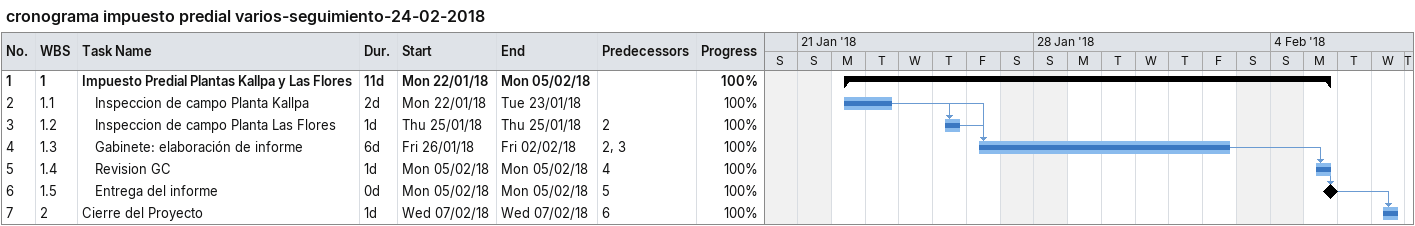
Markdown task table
cronograma impuesto predial varios-seguimiento-24-02-2018

| ID | WBS | Task | Duration | Start | Finish | Predecessors | % complete |
|---|---|---|---|---|---|---|---|
| 1 | 1 | **Impuesto Predial Plantas Kallpa y Las Flores** | 11d | 2018-01-22 | 2018-02-05 |  | 100 |
| 2 | 1.1 | Inspeccion de campo Planta Kallpa | 2d | 2018-01-22 | 2018-01-23 |  | 100 |
| 3 | 1.2 | Inspeccion de campo Planta Las Flores | 1d | 2018-01-25 | 2018-01-25 | 2 | 100 |
| 4 | 1.3 | Gabinete: elaboración de informe | 6d | 2018-01-26 | 2018-02-02 | 2, 3 | 100 |
| 5 | 1.4 | Revision GC | 1d | 2018-02-05 | 2018-02-05 | 4 | 100 |
| 6 | 1.5 | Entrega del informe | 0d | 2018-02-05 | 2018-02-05 | 5 | 100 |
| 7 | 2 | Cierre del Proyecto | 1d | 2018-02-07 | 2018-02-07 | 6 | 100 |
